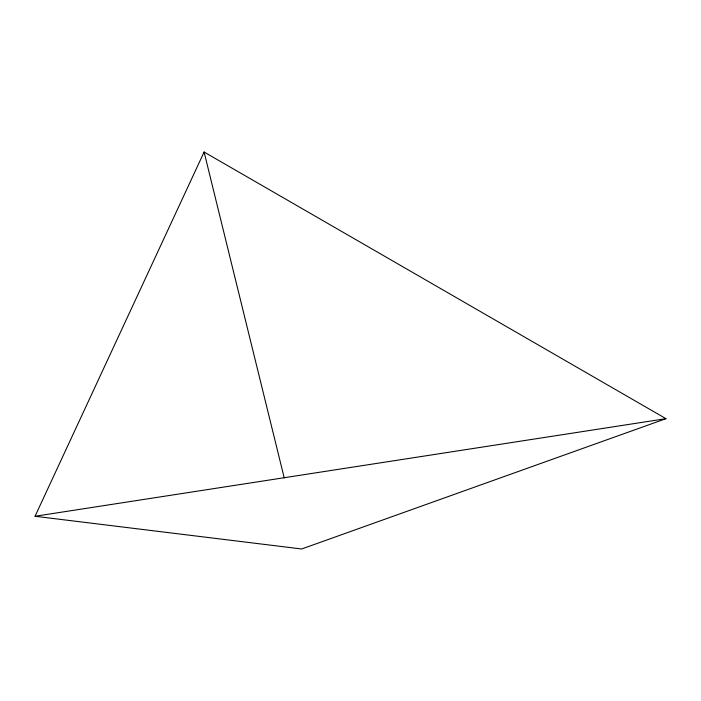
<?xml version="1.0" encoding="UTF-8"?>
<svg xmlns="http://www.w3.org/2000/svg" width="701" height="701" viewBox="0 0 701 701"><rect width="100%" height="100%" fill="white"/><g stroke="black" fill="none" stroke-linecap="round" stroke-linejoin="round"><path stroke-width="1.05" d="M35.05 516.269L204.096 152.021L665.95 418.672L301.702 548.979L35.05 516.269L665.95 418.672M204.096 152.021L284.212 477.863"/></g></svg>
